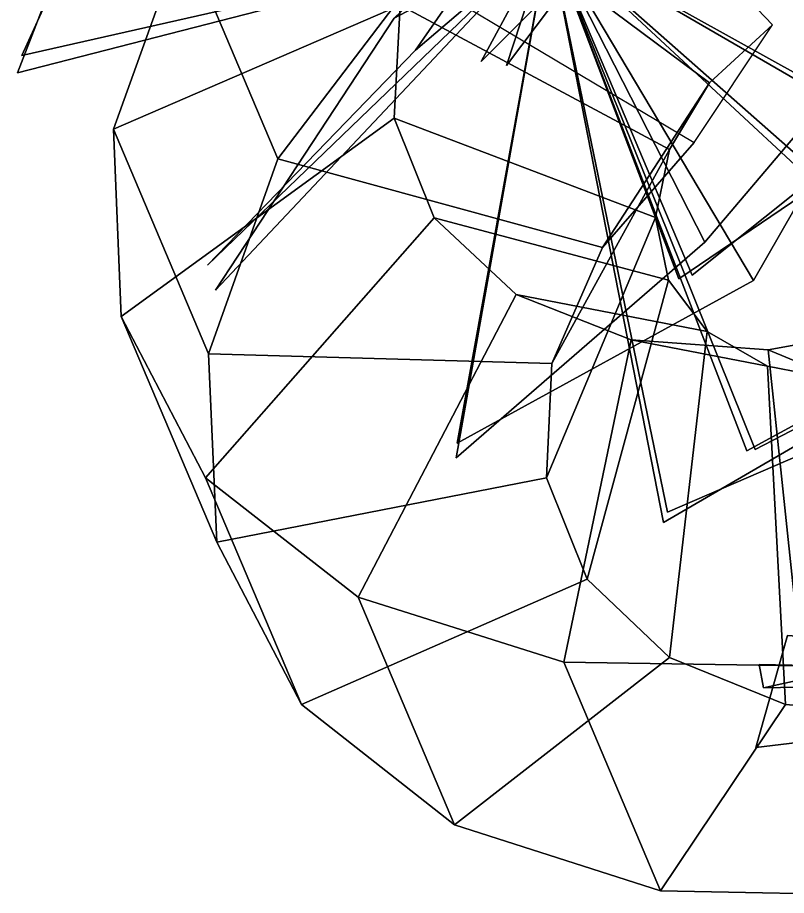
# Model space of a CAD drawing. Header units: metres. Extents: x -219 to 389, y -251 to 301.
# Drawn here: x 219.47 to 230.96, y -111.59 to -98.47 of the extents above; entities that cross this region are included whole.
import ezdxf

# ---------------------------------------------------------------- set-up
doc = ezdxf.new("R2010")
doc.units = ezdxf.units.M

msp = doc.modelspace()

# ---------------------------------------------------------------- linework, layer by layer
at = {"layer": 'Breeder_2Pdcel', "color": 3}
for points in [[(221.9454, -97.2379, 616.1763), (224.0169, -94.5184, 617.8371), (225.4309, -97.8641, 621.5518), (223.3594, -100.5836, 619.8909)], [(229.8114, -99.4468, 614.8256), (230.7533, -98.5798, 615.2479), (227.3315, -95.00431, 613.9798), (225.9597, -96.5763, 613.0861)], [(225.191, -98.2876, 611.812), (225.9597, -96.5763, 613.0861), (221.9454, -97.2379, 616.1763), (220.9059, -100.1382, 613.9438)], [(229.2152, -100.4419, 614.1563), (229.8114, -99.4468, 614.8256), (225.9597, -96.5763, 613.0861), (225.191, -98.2876, 611.812)], [(220.9059, -100.1382, 613.9438), (221.9454, -97.2379, 616.1763), (223.3594, -100.5836, 619.8909), (222.3262, -103.4986, 617.6747)], [(223.3594, -100.5836, 619.8909), (225.4309, -97.8641, 621.5518), (229.5854, -100.3372, 619.9008), (228.2136, -101.9093, 619.0071)], [(225.1018, -99.9742, 610.3014), (225.191, -98.2876, 611.812), (220.9059, -100.1382, 613.9438), (221.021, -102.9378, 611.3626)], [(229.0066, -101.459, 613.3196), (229.2152, -100.4419, 614.1563), (225.191, -98.2876, 611.812), (225.1018, -99.9742, 610.3014)], [(228.2136, -101.9093, 619.0071), (229.5854, -100.3372, 619.9008), (230.7533, -98.5798, 615.2479), (229.8114, -99.4468, 614.8256)], [(227.4548, -103.644, 617.759), (228.2136, -101.9093, 619.0071), (229.8114, -99.4468, 614.8256), (229.2152, -100.4419, 614.1563)], [(225.6994, -101.4651, 608.7057), (225.1018, -99.9742, 610.3014), (221.021, -102.9378, 611.3626), (222.2814, -105.3523, 608.6921)], [(229.203, -102.3966, 612.4004), (229.0066, -101.459, 613.3196), (225.1018, -99.9742, 610.3014), (225.6994, -101.4651, 608.7057)], [(221.021, -102.9378, 611.3626), (220.9059, -100.1382, 613.9438), (222.3262, -103.4986, 617.6747), (222.4474, -106.3128, 615.1098)], [(227.3755, -105.354, 616.2744), (227.4548, -103.644, 617.759), (229.2152, -100.4419, 614.1563), (229.0066, -101.459, 613.3196)], [(222.3262, -103.4986, 617.6747), (223.3594, -100.5836, 619.8909), (228.2136, -101.9093, 619.0071), (227.4548, -103.644, 617.759)], [(226.9221, -102.6091, 607.1846), (225.6994, -101.4651, 608.7057), (222.2814, -105.3523, 608.6921), (224.5624, -107.1358, 606.2015)], [(229.7813, -103.162, 611.4909), (229.203, -102.3966, 612.4004), (225.6994, -101.4651, 608.7057), (226.9221, -102.6091, 607.1846)], [(227.983, -106.8682, 614.7047), (227.3755, -105.354, 616.2744), (229.0066, -101.459, 613.3196), (229.203, -102.3966, 612.4004)], [(229.2155, -108.0356, 613.2095), (227.983, -106.8682, 614.7047), (229.203, -102.3966, 612.4004), (229.7813, -103.162, 611.4909)], [(228.6449, -103.2903, 605.8898), (226.9221, -102.6091, 607.1846), (224.5624, -107.1358, 606.2015), (227.6355, -108.1056, 604.1423)], [(230.6806, -103.6803, 610.6817), (229.7813, -103.162, 611.4909), (226.9221, -102.6091, 607.1846), (228.6449, -103.2903, 605.8898)], [(222.2814, -105.3523, 608.6921), (221.021, -102.9378, 611.3626), (222.4474, -106.3128, 615.1098), (223.7141, -108.742, 612.4556)], [(233.0504, -103.808, 609.6646), (231.8084, -103.9022, 610.0526), (230.6931, -103.4398, 604.95), (232.8593, -103.0421, 604.4583)], [(232.8593, -103.0421, 604.4583), (230.6931, -103.4398, 604.95), (231.1914, -108.1607, 602.7232), (234.8713, -107.2924, 602.0884)], [(230.9483, -108.7402, 611.9406), (229.2155, -108.0356, 613.2095), (229.7813, -103.162, 611.4909), (230.6806, -103.6803, 610.6817)], [(230.6931, -103.4398, 604.95), (228.6449, -103.2903, 605.8898), (227.6355, -108.1056, 604.1423), (231.1914, -108.1607, 602.7232)], [(231.8084, -103.9022, 610.0526), (230.6806, -103.6803, 610.6817), (228.6449, -103.2903, 605.8898), (230.6931, -103.4398, 604.95)], [(222.4474, -106.3128, 615.1098), (222.3262, -103.4986, 617.6747), (227.4548, -103.644, 617.759), (227.3755, -105.354, 616.2744)], [(233.0064, -108.9131, 611.0269), (230.9483, -108.7402, 611.9406), (230.6806, -103.6803, 610.6817), (231.8084, -103.9022, 610.0526)], [(224.5624, -107.1358, 606.2015), (222.2814, -105.3523, 608.6921), (223.7141, -108.742, 612.4556), (226.0013, -110.5402, 609.9813)], [(223.7141, -108.742, 612.4556), (222.4474, -106.3128, 615.1098), (227.3755, -105.354, 616.2744), (227.983, -106.8682, 614.7047)], [(226.0013, -110.5402, 609.9813), (223.7141, -108.742, 612.4556), (227.983, -106.8682, 614.7047), (229.2155, -108.0356, 613.2095)], [(227.6355, -108.1056, 604.1423), (224.5624, -107.1358, 606.2015), (226.0013, -110.5402, 609.9813), (229.0805, -111.5247, 607.9384)], [(229.0805, -111.5247, 607.9384), (226.0013, -110.5402, 609.9813), (229.2155, -108.0356, 613.2095), (230.9483, -108.7402, 611.9406)], [(231.1914, -108.1607, 602.7232), (227.6355, -108.1056, 604.1423), (229.0805, -111.5247, 607.9384), (232.6426, -111.5944, 606.5356)], [(232.6426, -111.5944, 606.5356), (229.0805, -111.5247, 607.9384), (230.9483, -108.7402, 611.9406), (233.0064, -108.9131, 611.0269)]]:
    msp.add_3dface(points, dxfattribs=at)
at = {"layer": 'Breeder_2Petal1', "color": 3}
for points in [[(227.4096, -97.2552, 617.7138), (234.5781, -98.8366, 611.3654), (239.5664, -89.7889, 615.7268)], [(227.4096, -97.2552, 617.7138), (239.5664, -89.7889, 615.7268), (234.5781, -98.8366, 611.3654)], [(227.4096, -97.2552, 617.7138), (231.5827, -90.08361, 629.5438), (225.4193, -98.9584, 627.4969)], [(227.4096, -97.2552, 617.7138), (225.4193, -98.9584, 627.4969), (231.5827, -90.08361, 629.5438)], [(227.4096, -97.2552, 617.7138), (225.1005, -98.4812, 627.0602), (233.0561, -90.9162, 629.3506)], [(227.4096, -97.2552, 617.7138), (233.0561, -90.9162, 629.3506), (225.1005, -98.4812, 627.0602)], [(227.4096, -97.2552, 617.7138), (235.6908, -102.0526, 616.1022), (240.9806, -92.6945, 619.2976)], [(227.4096, -97.2552, 617.7138), (240.9806, -92.6945, 619.2976), (235.6908, -102.0526, 616.1022)], [(227.4096, -97.2552, 617.7138), (235.7428, -93.2053, 628.8022), (230.4706, -102.4037, 625.8805)], [(227.4096, -97.2552, 617.7138), (230.4706, -102.4037, 625.8805), (235.7428, -93.2053, 628.8022)], [(227.4096, -97.2552, 617.7138), (229.745, -101.8296, 625.9486), (236.8963, -93.4017, 627.8447)], [(227.4096, -97.2552, 617.7138), (236.8963, -93.4017, 627.8447), (229.745, -101.8296, 625.9486)], [(227.4096, -97.2552, 617.7138), (241.1261, -93.7599, 620.6186), (236.0464, -102.0473, 615.4749)], [(227.4096, -97.2552, 617.7138), (236.0464, -102.0473, 615.4749), (241.1261, -93.7599, 620.6186)], [(227.4096, -97.2552, 617.7138), (230.5702, -94.1529, 608.6057), (226.7812, -99.1888, 609.0959)], [(227.4096, -97.2552, 617.7138), (226.7812, -99.1888, 609.0959), (230.5702, -94.1529, 608.6057)], [(227.4096, -97.2552, 617.7138), (233.8751, -103.2606, 621.7541), (239.9946, -94.1317, 623.9861)], [(227.4096, -97.2552, 617.7138), (239.9946, -94.1317, 623.9861), (233.8751, -103.2606, 621.7541)], [(227.4096, -97.2552, 617.7138), (219.4702, -99.2969, 621.36), (221.4113, -94.2748, 624.7372)], [(227.4096, -97.2552, 617.7138), (221.4113, -94.2748, 624.7372), (219.4702, -99.2969, 621.36)], [(227.4096, -97.2552, 617.7138), (239.4118, -94.5869, 625.3049), (234.5475, -103.5473, 621.1827)], [(227.4096, -97.2552, 617.7138), (234.5475, -103.5473, 621.1827), (239.4118, -94.5869, 625.3049)], [(227.4096, -97.2552, 617.7138), (221.4963, -94.7329, 625.5396), (219.5343, -99.03802, 621.3475)], [(227.4096, -97.2552, 617.7138), (219.5343, -99.03802, 621.3475), (221.4963, -94.7329, 625.5396)], [(227.4096, -97.2552, 617.7138), (226.3983, -99.1277, 608.9978), (230.8889, -94.6302, 609.0424)], [(227.4096, -97.2552, 617.7138), (230.8889, -94.6302, 609.0424), (226.3983, -99.1277, 608.9978)], [(227.4096, -97.2552, 617.7138), (225.4193, -98.9584, 627.4969), (222.3098, -102.1702, 623.0278)], [(227.4096, -97.2552, 617.7138), (222.3098, -102.1702, 623.0278), (225.4193, -98.9584, 627.4969)], [(227.4096, -97.2552, 617.7138), (222.4274, -102.5485, 622.9728), (225.1005, -98.4812, 627.0602)], [(227.4096, -97.2552, 617.7138), (225.1005, -98.4812, 627.0602), (222.4274, -102.5485, 622.9728)], [(227.4096, -97.2552, 617.7138), (226.0258, -105.0542, 621.928), (229.745, -101.8296, 625.9486)], [(227.4096, -97.2552, 617.7138), (229.745, -101.8296, 625.9486), (226.0258, -105.0542, 621.928)], [(227.4096, -97.2552, 617.7138), (230.4706, -102.4037, 625.8805), (226.0431, -104.8359, 622.0807)], [(227.4096, -97.2552, 617.7138), (226.0431, -104.8359, 622.0807), (230.4706, -102.4037, 625.8805)], [(227.4096, -97.2552, 617.7138), (229.3556, -102.3793, 610.6107), (234.5781, -98.8366, 611.3654)], [(227.4096, -97.2552, 617.7138), (234.5781, -98.8366, 611.3654), (229.3556, -102.3793, 610.6107)], [(227.4096, -97.2552, 617.7138), (234.5475, -103.5473, 621.1827), (229.187, -105.8657, 618.7647)], [(227.4096, -97.2552, 617.7138), (229.187, -105.8657, 618.7647), (234.5475, -103.5473, 621.1827)], [(227.4096, -97.2552, 617.7138), (236.0464, -102.0473, 615.4749), (230.4963, -104.9286, 614.5522)], [(227.4096, -97.2552, 617.7138), (230.4963, -104.9286, 614.5522), (236.0464, -102.0473, 615.4749)], [(227.4096, -97.2552, 617.7138), (234.4931, -98.3785, 610.563), (229.5568, -102.321, 610.7762)], [(227.4096, -97.2552, 617.7138), (229.5568, -102.321, 610.7762), (234.4931, -98.3785, 610.563)], [(227.4096, -97.2552, 617.7138), (229.1267, -106.0211, 618.5562), (233.8751, -103.2606, 621.7541)], [(227.4096, -97.2552, 617.7138), (233.8751, -103.2606, 621.7541), (229.1267, -106.0211, 618.5562)], [(227.4096, -97.2552, 617.7138), (230.3723, -104.9481, 614.1724), (235.6908, -102.0526, 616.1022)], [(227.4096, -97.2552, 617.7138), (235.6908, -102.0526, 616.1022), (230.3723, -104.9481, 614.1724)], [(239.3341, -108.3212, 590.0311), (236.7751, -107.1471, 604.204), (230.6202, -108.4904, 595.1898)], [(239.3341, -108.3212, 590.0311), (230.6202, -108.4904, 595.1898), (236.7751, -107.1471, 604.204)], [(239.3341, -108.3212, 590.0311), (230.5079, -109.3827, 588.8188), (230.9797, -107.71, 594.9323)], [(239.3341, -108.3212, 590.0311), (230.9797, -107.71, 594.9323), (230.5079, -109.3827, 588.8188)], [(239.3341, -108.3212, 590.0311), (230.6202, -108.4904, 595.1898), (230.5567, -108.1436, 588.8785)], [(239.3341, -108.3212, 590.0311), (230.5567, -108.1436, 588.8785), (230.6202, -108.4904, 595.1898)]]:
    msp.add_3dface(points, dxfattribs=at)

doc.saveas('drawing.dxf')
